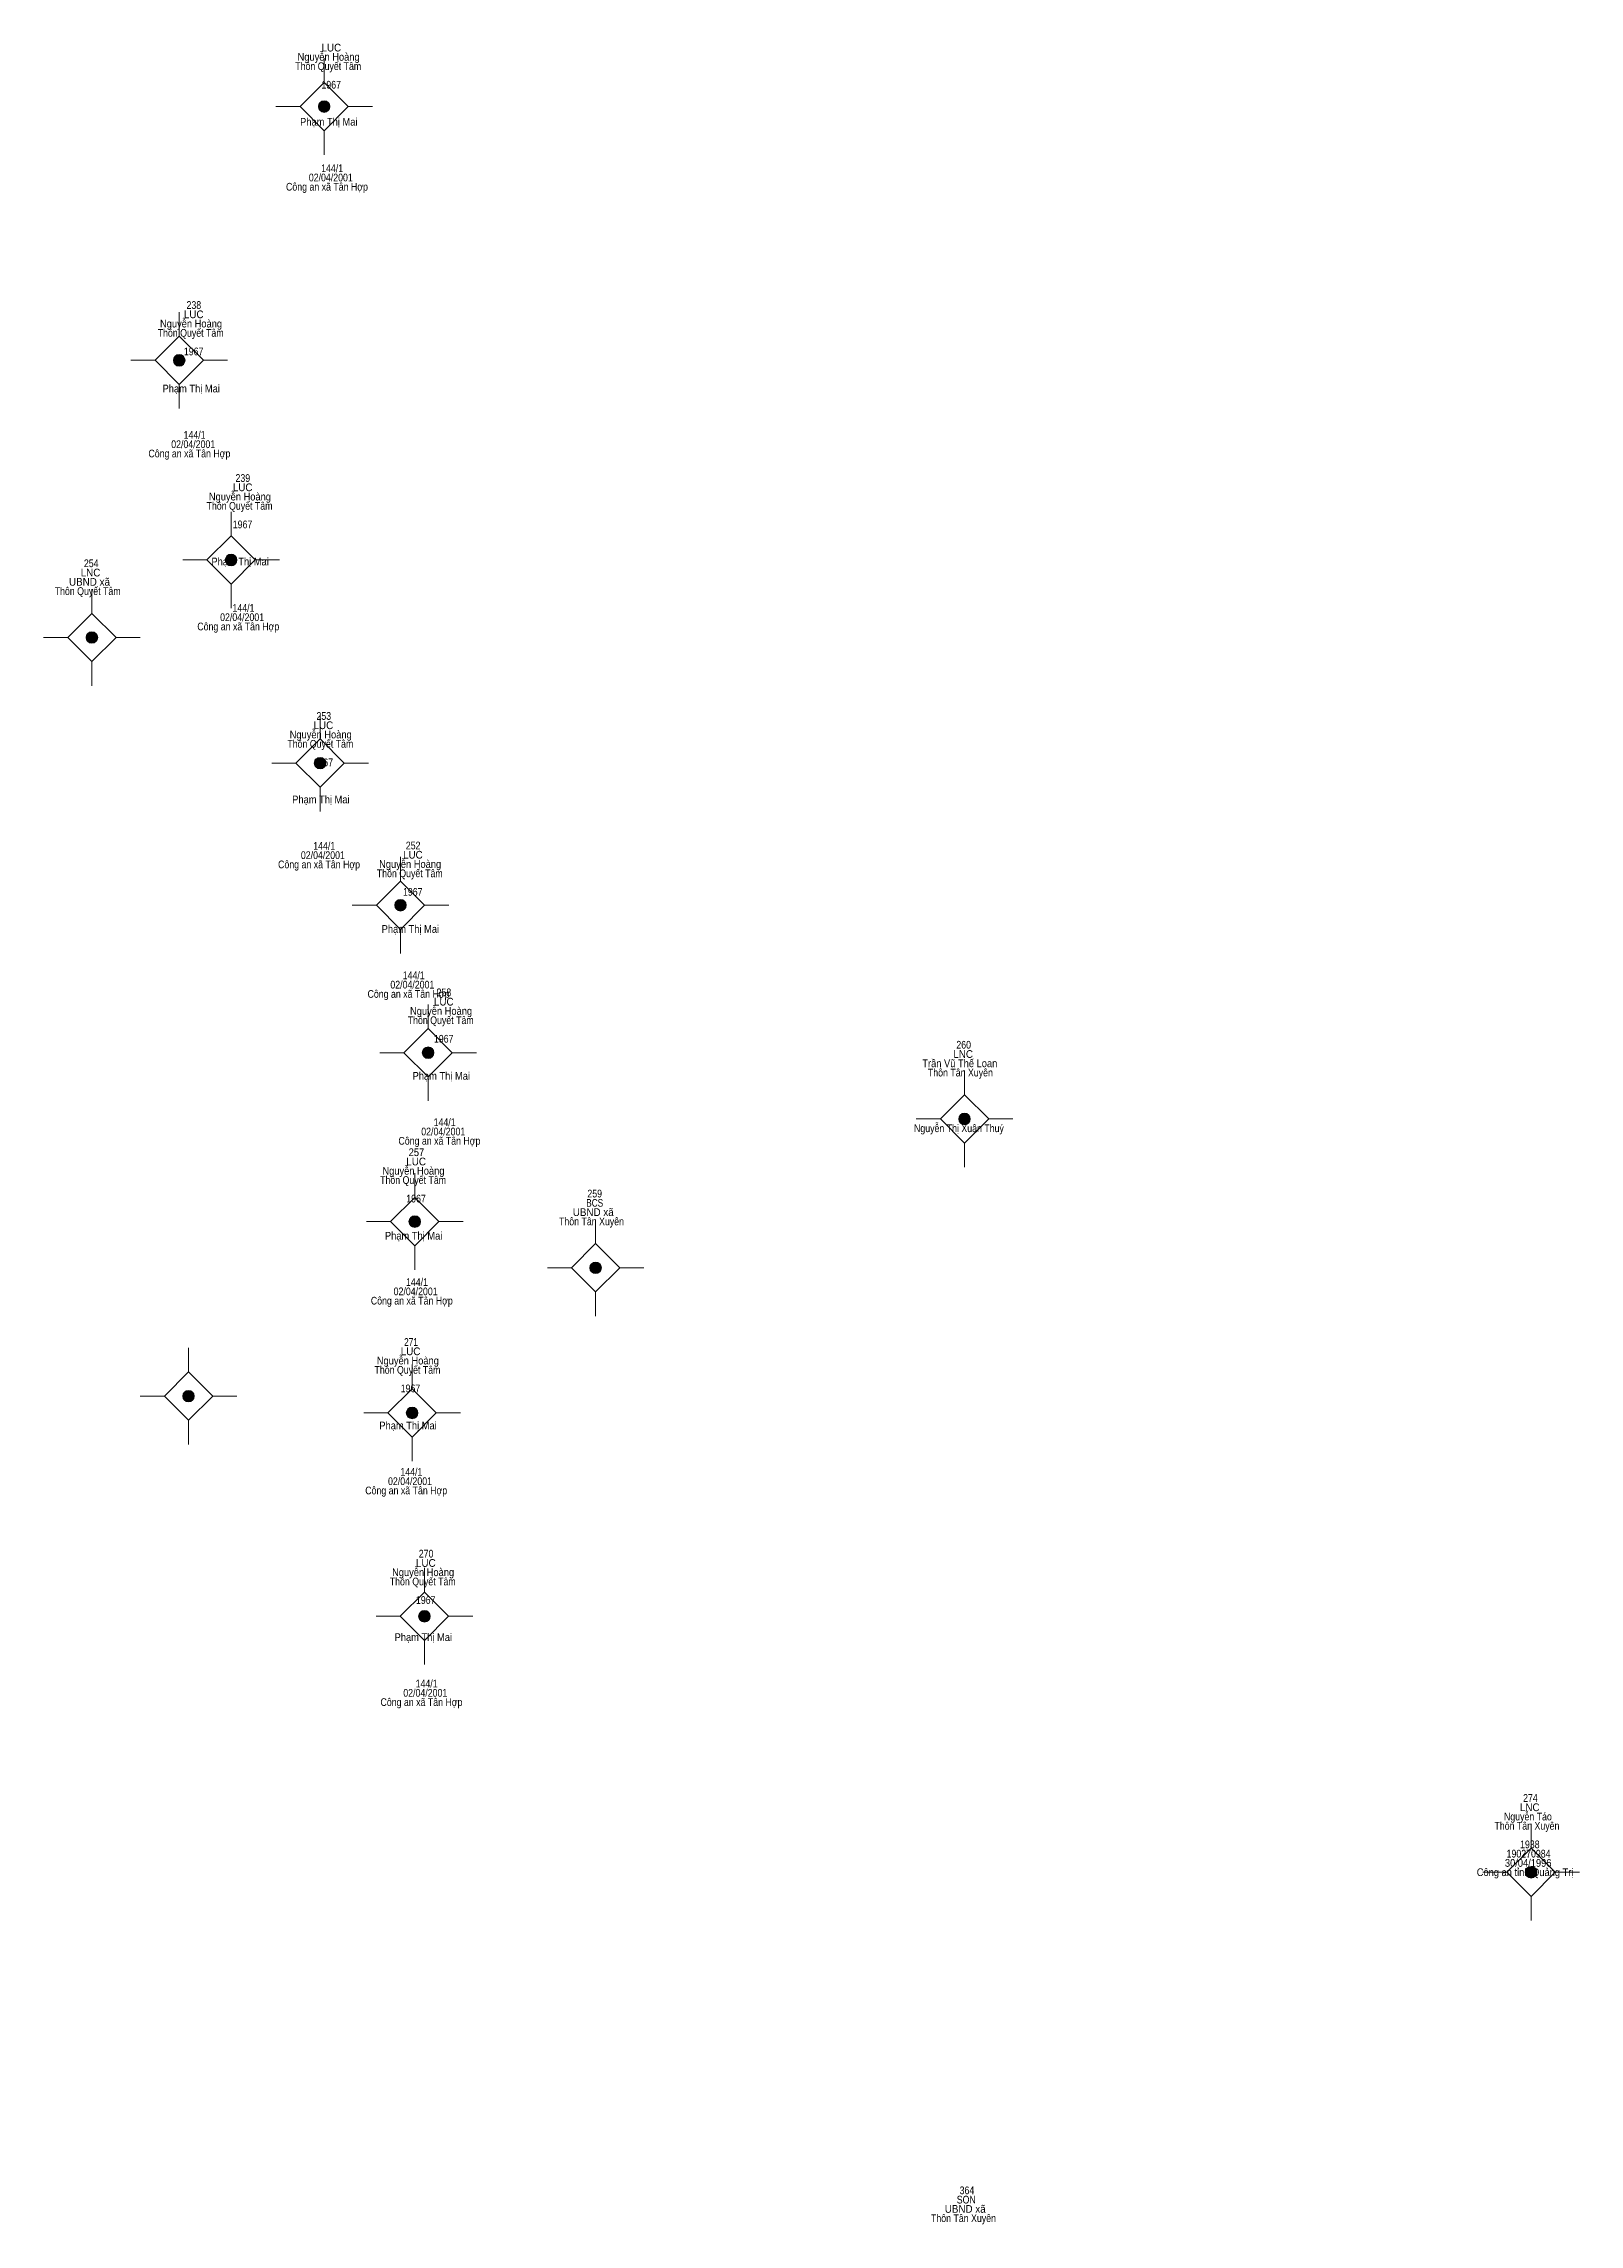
# Model space of a CAD drawing. Header units: metres. Extents: x 550999 to 552168, y 1840994 to 1841978.
# Drawn here: x 551079.9 to 551159.4, y 1841150.7 to 1841263.6 of the extents above; entities that cross this region are included whole.
import ezdxf
from ezdxf.enums import TextEntityAlignment as Align

# ---------------------------------------------------------------- set-up
doc = ezdxf.new("R2010")
doc.units = ezdxf.units.M
doc.header["$LTSCALE"] = 0.16
doc.layers.add('11', color=7, linetype='Continuous', lineweight=13)
doc.layers.add('15', color=7, linetype='Continuous')

msp = doc.modelspace()

# ---------------------------------------------------------------- hatches: boundary and pattern name
at = {"layer": '11'}
for points in [[(551094.7195, 1841260.3, 1), (551094.1195, 1841260.3, 1)], [(551087.2195, 1841247.17, 1), (551086.6195, 1841247.17, 1)], [(551089.8995, 1841236.84, 1), (551089.2995, 1841236.84, 1)], [(551082.6995, 1841232.83, 1), (551082.0995, 1841232.83, 1)], [(551094.5095, 1841226.33, 1), (551093.9095, 1841226.33, 1)], [(551098.6695, 1841218.98, 1), (551098.0695, 1841218.98, 1)], [(551100.0995, 1841211.35, 1), (551099.4995, 1841211.35, 1)], [(551127.8595, 1841207.92, 1), (551127.2595, 1841207.92, 1)], [(551099.4095, 1841202.61, 1), (551098.8095, 1841202.61, 1)], [(551108.7695, 1841200.22, 1), (551108.1695, 1841200.22, 1)], [(551087.6995, 1841193.58, 1), (551087.0995, 1841193.58, 1)], [(551099.2695, 1841192.71, 1), (551098.6695, 1841192.71, 1)], [(551099.9095, 1841182.19, 1), (551099.3095, 1841182.19, 1)], [(551157.1795, 1841168.95, 1), (551156.5795, 1841168.95, 1)]]:
    msp.add_hatch(color=256, dxfattribs=at).paths.add_polyline_path(points)

# ---------------------------------------------------------------- linework, layer by layer
for p, q in [((551094.42, 1841262.8), (551094.42, 1841261.55)), ((551093.17, 1841260.3), (551091.92, 1841260.3)), ((551096.92, 1841260.3), (551095.67, 1841260.3)), ((551094.42, 1841259.05), (551094.42, 1841257.8)), ((551086.92, 1841249.67), (551086.92, 1841248.42)), ((551085.67, 1841247.17), (551084.42, 1841247.17)), ((551089.42, 1841247.17), (551088.17, 1841247.17)), ((551086.92, 1841245.92), (551086.92, 1841244.67)), ((551089.6, 1841239.34), (551089.6, 1841238.09)), ((551088.35, 1841236.84), (551087.1, 1841236.84)), ((551092.1, 1841236.84), (551090.85, 1841236.84)), ((551089.6, 1841235.59), (551089.6, 1841234.34)), ((551082.4, 1841235.33), (551082.4, 1841234.08)), ((551081.15, 1841232.83), (551079.9, 1841232.83)), ((551084.9, 1841232.83), (551083.65, 1841232.83)), ((551082.4, 1841231.58), (551082.4, 1841230.33)), ((551094.21, 1841228.83), (551094.21, 1841227.58)), ((551092.96, 1841226.33), (551091.71, 1841226.33)), ((551096.71, 1841226.33), (551095.46, 1841226.33)), ((551094.21, 1841225.08), (551094.21, 1841223.83)), ((551098.37, 1841221.48), (551098.37, 1841220.23)), ((551097.12, 1841218.98), (551095.87, 1841218.98)), ((551100.87, 1841218.98), (551099.62, 1841218.98)), ((551098.37, 1841217.73), (551098.37, 1841216.48)), ((551099.8, 1841213.85), (551099.8, 1841212.6)), ((551098.55, 1841211.35), (551097.3, 1841211.35)), ((551102.3, 1841211.35), (551101.05, 1841211.35)), ((551099.8, 1841210.1), (551099.8, 1841208.85)), ((551127.56, 1841210.42), (551127.56, 1841209.17)), ((551126.31, 1841207.92), (551125.06, 1841207.92)), ((551130.06, 1841207.92), (551128.81, 1841207.92)), ((551127.56, 1841206.67), (551127.56, 1841205.42)), ((551099.11, 1841205.11), (551099.11, 1841203.86)), ((551097.86, 1841202.61), (551096.61, 1841202.61)), ((551101.61, 1841202.61), (551100.36, 1841202.61)), ((551108.47, 1841202.72), (551108.47, 1841201.47)), ((551099.11, 1841201.36), (551099.11, 1841200.11)), ((551107.22, 1841200.22), (551105.97, 1841200.22)), ((551110.97, 1841200.22), (551109.72, 1841200.22)), ((551108.47, 1841198.97), (551108.47, 1841197.72)), ((551087.4, 1841196.08), (551087.4, 1841194.83)), ((551098.97, 1841195.21), (551098.97, 1841193.96)), ((551086.15, 1841193.58), (551084.9, 1841193.58)), ((551089.9, 1841193.58), (551088.65, 1841193.58)), ((551097.72, 1841192.71), (551096.47, 1841192.71)), ((551101.47, 1841192.71), (551100.22, 1841192.71)), ((551087.4, 1841192.33), (551087.4, 1841191.08)), ((551098.97, 1841191.46), (551098.97, 1841190.21)), ((551099.61, 1841184.69), (551099.61, 1841183.44)), ((551098.36, 1841182.19), (551097.11, 1841182.19)), ((551102.11, 1841182.19), (551100.86, 1841182.19)), ((551099.61, 1841180.94), (551099.61, 1841179.69)), ((551156.88, 1841171.45), (551156.88, 1841170.2)), ((551155.63, 1841168.95), (551154.38, 1841168.95)), ((551159.38, 1841168.95), (551158.13, 1841168.95)), ((551156.88, 1841167.7), (551156.88, 1841166.45))]:
    msp.add_line(p, q, dxfattribs=at)
for points in [[(551094.42, 1841261.55), (551093.17, 1841260.3), (551094.42, 1841259.05), (551095.67, 1841260.3)], [(551086.92, 1841248.42), (551085.67, 1841247.17), (551086.92, 1841245.92), (551088.17, 1841247.17)], [(551089.6, 1841238.09), (551088.35, 1841236.84), (551089.6, 1841235.59), (551090.85, 1841236.84)], [(551082.4, 1841234.08), (551081.15, 1841232.83), (551082.4, 1841231.58), (551083.65, 1841232.83)], [(551094.21, 1841227.58), (551092.96, 1841226.33), (551094.21, 1841225.08), (551095.46, 1841226.33)], [(551098.37, 1841220.23), (551097.12, 1841218.98), (551098.37, 1841217.73), (551099.62, 1841218.98)], [(551099.8, 1841212.6), (551098.55, 1841211.35), (551099.8, 1841210.1), (551101.05, 1841211.35)], [(551127.56, 1841209.17), (551126.31, 1841207.92), (551127.56, 1841206.67), (551128.81, 1841207.92)], [(551099.11, 1841203.86), (551097.86, 1841202.61), (551099.11, 1841201.36), (551100.36, 1841202.61)], [(551108.47, 1841201.47), (551107.22, 1841200.22), (551108.47, 1841198.97), (551109.72, 1841200.22)], [(551087.4, 1841194.83), (551086.15, 1841193.58), (551087.4, 1841192.33), (551088.65, 1841193.58)], [(551098.97, 1841193.96), (551097.72, 1841192.71), (551098.97, 1841191.46), (551100.22, 1841192.71)], [(551099.61, 1841183.44), (551098.36, 1841182.19), (551099.61, 1841180.94), (551100.86, 1841182.19)], [(551156.88, 1841170.2), (551155.63, 1841168.95), (551156.88, 1841167.7), (551158.13, 1841168.95)]]:
    msp.add_lwpolyline(points, close=True, dxfattribs=at)
for centre in [(551094.4195, 1841260.3), (551086.9195, 1841247.17), (551089.5995, 1841236.84), (551082.3995, 1841232.83), (551094.2095, 1841226.33), (551098.3695, 1841218.98), (551099.7995, 1841211.35), (551127.5595, 1841207.92), (551099.1095, 1841202.61), (551108.4695, 1841200.22), (551087.3995, 1841193.58), (551098.9695, 1841192.71), (551099.6095, 1841182.19), (551156.8795, 1841168.95)]:
    msp.add_circle(centre, 0.3, dxfattribs=at)

# ---------------------------------------------------------------- texts
at = {"layer": '15'}
for s, width, p in [('Nguyễn Hoàng', 0.9, (551094.65, 1841262.67)), ('LUC', 0.95, (551094.79, 1841263.15)), ('Thôn Quyết Tâm', 0.85, (551094.63, 1841262.19)), ('1967', 0.85, (551094.785, 1841261.23)), ('Phạm Thị Mai', 0.9, (551094.66, 1841259.31)), (' 144/1', 0.85, (551094.77, 1841256.91)), (' Công an xã Tân Hợp ', 0.85, (551094.565, 1841255.95)), (' 02/04/2001', 0.85, (551094.7, 1841256.43)), ('Nguyễn Hoàng', 0.9, (551087.53, 1841248.87)), ('LUC', 0.95, (551087.67, 1841249.35)), ('238', 0.85, (551087.675, 1841249.83)), ('Thôn Quyết Tâm', 0.85, (551087.51, 1841248.39)), ('1967', 0.85, (551087.665, 1841247.43)), ('Phạm Thị Mai', 0.9, (551087.54, 1841245.51)), (' 144/1', 0.85, (551087.65, 1841243.11)), (' Công an xã Tân Hợp ', 0.85, (551087.445, 1841242.15)), (' 02/04/2001', 0.85, (551087.58, 1841242.63)), ('239', 0.85, (551090.21, 1841240.88)), ('Nguyễn Hoàng', 0.9, (551090.06, 1841239.92)), ('LUC', 0.95, (551090.2, 1841240.4)), ('Thôn Quyết Tâm', 0.85, (551090.04, 1841239.44)), ('1967', 0.85, (551090.195, 1841238.48)), ('254', 0.85, (551082.365, 1841236.47)), ('Phạm Thị Mai', 0.9, (551090.07, 1841236.56)), ('UBND xã', 0.95, (551082.275, 1841235.51)), ('LNC', 0.95, (551082.33, 1841235.99)), ('Thôn Quyết Tâm', 0.85, (551082.18, 1841235.03)), (' 144/1', 0.85, (551090.18, 1841234.16)), (' Công an xã Tân Hợp ', 0.85, (551089.975, 1841233.2)), (' 02/04/2001', 0.85, (551090.11, 1841233.68)), ('253', 0.85, (551094.4, 1841228.57)), ('Nguyễn Hoàng', 0.9, (551094.24, 1841227.61)), ('LUC', 0.95, (551094.38, 1841228.09)), ('Thôn Quyết Tâm', 0.85, (551094.22, 1841227.13)), ('1967', 0.85, (551094.375, 1841226.17)), ('Phạm Thị Mai', 0.9, (551094.25, 1841224.25)), (' 144/1', 0.85, (551094.36, 1841221.85)), ('252', 0.85, (551099.025, 1841221.87)), (' Công an xã Tân Hợp ', 0.85, (551094.155, 1841220.89)), (' 02/04/2001', 0.85, (551094.29, 1841221.37)), ('Nguyễn Hoàng', 0.9, (551098.87, 1841220.91)), ('LUC', 0.95, (551099.01, 1841221.39)), ('Thôn Quyết Tâm', 0.85, (551098.85, 1841220.43)), ('1967', 0.85, (551099.005, 1841219.47)), ('Phạm Thị Mai', 0.9, (551098.88, 1841217.55)), (' 144/1', 0.85, (551098.99, 1841215.15)), (' Công an xã Tân Hợp ', 0.85, (551098.785, 1841214.19)), (' 02/04/2001', 0.85, (551098.92, 1841214.67)), ('LUC', 0.95, (551100.61, 1841213.79)), ('258', 0.85, (551100.615, 1841214.27)), ('Thôn Quyết Tâm', 0.85, (551100.45, 1841212.83)), ('Nguyễn Hoàng', 0.9, (551100.47, 1841213.31)), ('1967', 0.85, (551100.605, 1841211.87)), ('260', 0.85, (551127.515, 1841211.56)), ('Trần Vũ Thế Loan', 0.9, (551127.315, 1841210.6)), ('LNC', 0.95, (551127.49, 1841211.08)), ('Phạm Thị Mai', 0.9, (551100.48, 1841209.95)), ('Thôn Tân Xuyên', 0.85, (551127.345, 1841210.12)), (' 02/04/2001', 0.85, (551100.52, 1841207.07)), (' 144/1', 0.85, (551100.59, 1841207.55)), ('Nguyễn Thị Xuân Thuý', 0.85, (551127.27, 1841207.24)), (' Công an xã Tân Hợp ', 0.85, (551100.385, 1841206.59)), ('257', 0.9, (551099.195, 1841206)), ('Nguyễn Hoàng', 0.9, (551099.04, 1841205.04)), ('LUC', 0.95, (551099.18, 1841205.52)), ('Thôn Quyết Tâm', 0.85, (551099.02, 1841204.56)), ('1967', 0.85, (551099.175, 1841203.6)), ('259', 0.85, (551108.42, 1841203.86)), ('UBND xã', 0.95, (551108.345, 1841202.9)), ('BCS', 0.8, (551108.42, 1841203.38)), ('Phạm Thị Mai', 0.9, (551099.05, 1841201.68)), ('Thôn Tân Xuyên', 0.85, (551108.255, 1841202.42)), (' 144/1', 0.85, (551099.16, 1841199.28)), (' Công an xã Tân Hợp ', 0.85, (551098.955, 1841198.32)), (' 02/04/2001', 0.85, (551099.09, 1841198.8)), ('LUC', 0.95, (551098.89, 1841195.7)), ('271', 0.8, (551098.915, 1841196.18)), ('Thôn Quyết Tâm', 0.85, (551098.73, 1841194.74)), ('Nguyễn Hoàng', 0.9, (551098.75, 1841195.22)), ('1967', 0.85, (551098.885, 1841193.78)), ('Phạm Thị Mai', 0.9, (551098.76, 1841191.86)), (' 02/04/2001', 0.85, (551098.8, 1841188.98)), (' 144/1', 0.85, (551098.87, 1841189.46)), (' Công an xã Tân Hợp ', 0.85, (551098.665, 1841188.5)), ('LUC', 0.95, (551099.68, 1841184.75)), ('270', 0.85, (551099.695, 1841185.23)), ('Thôn Quyết Tâm', 0.85, (551099.52, 1841183.79)), ('Nguyễn Hoàng', 0.9, (551099.54, 1841184.27)), ('1967', 0.85, (551099.675, 1841182.83)), ('Phạm Thị Mai', 0.9, (551099.55, 1841180.91)), (' 02/04/2001', 0.85, (551099.59, 1841178.03)), (' 144/1', 0.85, (551099.66, 1841178.51)), (' Công an xã Tân Hợp ', 0.85, (551099.455, 1841177.55)), ('LNC', 0.95, (551156.81, 1841172.11)), ('274', 0.85, (551156.845, 1841172.59)), ('Thôn Tân Xuyên', 0.85, (551156.665, 1841171.15)), ('Nguyễn Táo', 0.85, (551156.715, 1841171.63)), ('1938', 0.85, (551156.815, 1841170.19)), ('Công an tỉnh Quảng Trị', 0.9, (551156.57, 1841168.75)), ('30/04/1996', 0.9, (551156.73, 1841169.23)), ('190270984', 0.85, (551156.75, 1841169.71)), ('SON', 0.85, (551127.65, 1841151.81)), ('364', 0.85, (551127.685, 1841152.29)), ('Thôn Tân Xuyên', 0.85, (551127.505, 1841150.85)), ('UBND xã', 0.95, (551127.595, 1841151.33))]:
    msp.add_text(s, height=0.4, dxfattribs=dict(at, width=width)).set_placement(p, align=Align.CENTER)

doc.saveas('drawing.dxf')
